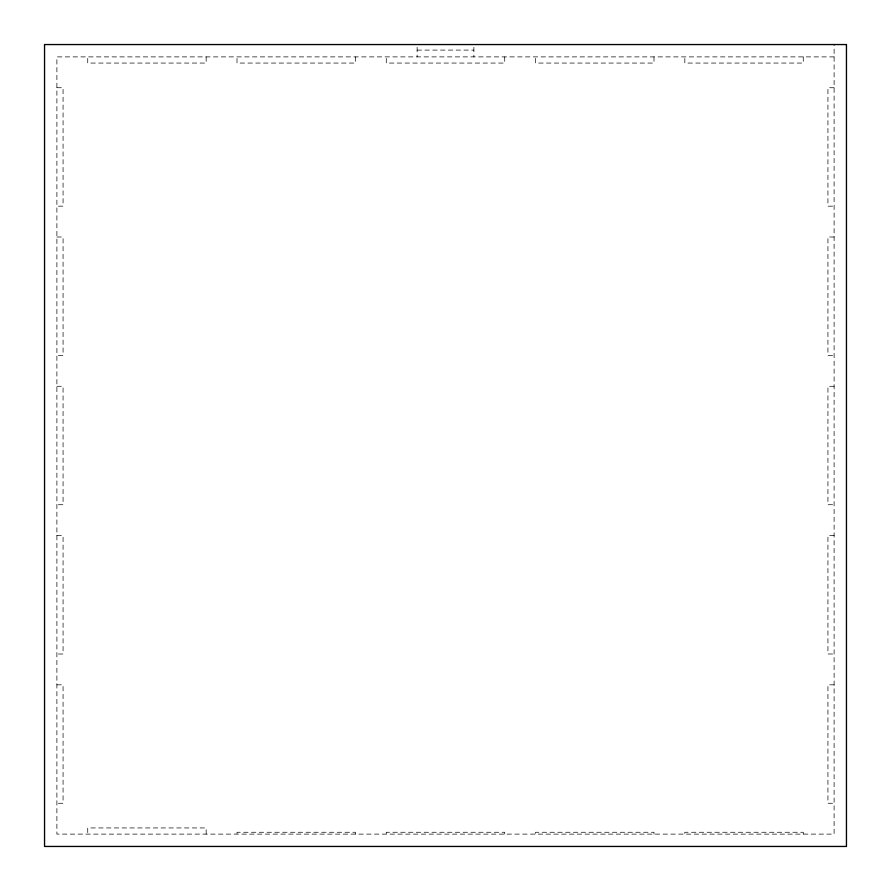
<?xml version="1.0" encoding="UTF-8"?>
<svg xmlns="http://www.w3.org/2000/svg" width="891" height="891" viewBox="0 0 891 891"><rect width="100%" height="100%" fill="white"/><g stroke="black" fill="none" stroke-linecap="round" stroke-linejoin="round"><path stroke-width="0.67" stroke-dasharray="4.46 3.34" d="M417.122 50.096L473.878 50.096M834.11 56.89L56.89 56.89L56.89 834.11L834.11 834.11L834.11 44.55M56.89 87.73L63.061 87.73L63.061 206.166L56.89 206.166M834.11 87.73L827.939 87.73L827.939 206.166L834.11 206.166M56.89 237.006L63.061 237.006L63.061 355.442L56.89 355.442M834.11 237.006L827.939 237.006L827.939 355.442L834.11 355.442M56.89 386.282L63.061 386.282L63.061 504.718L56.89 504.718M834.11 386.282L827.939 386.282L827.939 504.718L834.11 504.718M56.89 535.558L63.061 535.558L63.061 653.994L56.89 653.994M834.11 535.558L827.939 535.558L827.939 653.994L834.11 653.994M56.89 684.834L63.061 684.834L63.061 803.27L56.89 803.27M834.11 684.834L827.939 684.834L827.939 803.27L834.11 803.27M803.27 56.89L803.27 63.061L684.834 63.061L684.834 56.89M803.27 834.11L803.27 832.261L684.834 832.261L684.834 834.11M653.994 56.89L653.994 63.061L535.558 63.061L535.558 56.89M653.994 834.11L653.994 832.261L535.558 832.261L535.558 834.11M504.718 56.89L504.718 63.061L386.282 63.061L386.282 56.89M504.718 834.11L504.718 832.261L386.282 832.261L386.282 834.11M473.878 47.29L473.878 56.89M417.122 47.29L417.122 56.89M355.442 56.89L355.442 63.061L237.006 63.061L237.006 56.89M355.442 834.11L355.442 832.261L237.006 832.261L237.006 834.11M206.166 56.89L206.166 63.061L87.73 63.061L87.73 56.89M206.166 834.11L206.166 827.939L87.73 827.939L87.73 834.11"/><path stroke-width="1.34" d="M846.45 44.55L44.55 44.55L44.55 846.45L846.45 846.45L846.45 44.55"/></g></svg>
